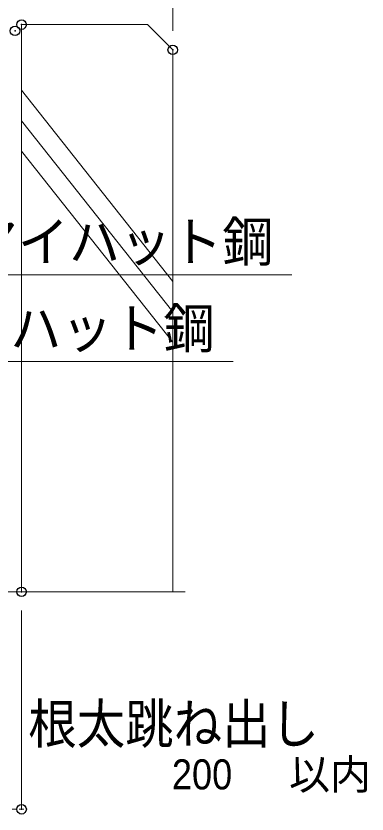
# Model space of a CAD drawing. Units: millimetres, scale not verified. Extents: x -8199 to 8201, y -2963 to 5056.
# Drawn here: x 6755 to 7127, y -1753 to -908 of the extents above; entities that cross this region are included whole.
import ezdxf
from ezdxf.enums import TextEntityAlignment as Align

# ---------------------------------------------------------------- set-up
doc = ezdxf.new("R2010")
doc.units = ezdxf.units.MM
doc.header["$LTSCALE"] = 20
doc.header["$PDMODE"] = 32
doc.header["$PDSIZE"] = 10
for name, color, linetype, lineweight in [('0-1_一般', 4, 'Continuous', 9), ('0-2_寸法', 7, 'Continuous', 9), ('0-3_0', 7, 'Continuous', 9)]:
    doc.layers.add(name, color=color, linetype=linetype, lineweight=lineweight)
doc.layers.add('0-4_Defpoints', color=7, linetype='Continuous')
doc.styles.add('Osaka', font='')
doc.styles.add('ＭＳ ゴシック', font='')
doc.styles.get('Osaka').set_extended_font_data('Osaka')
doc.styles.get('ＭＳ ゴシック').set_extended_font_data('MS Gothic')

# ---------------------------------------------------------------- blocks, each defined once
blk = doc.blocks.new('_DOT')
at = {"layer": '0-3_0'}
for p, q in [((-10, 0), (-20, 0)), ((-5, 0), (5, 0))]:
    blk.add_line(p, q, dxfattribs=at)

msp = doc.modelspace()

# ---------------------------------------------------------------- linework, layer by layer
at = {"layer": '0-1_一般', "color": 2}
for p, q in [((6567.78, -1182.04), (7047.56, -1182.04)), ((6505.6, -1274.02), (6985.38, -1274.02))]:
    msp.add_line(p, q, dxfattribs=at)
at = {"layer": '0-1_一般', "color": 7}
msp.add_line((5930.96, -1517.49), (6934.65, -1517.49), dxfattribs=at)
msp.add_lwpolyline([(6894.65, -917.49), (6921.32, -944.16), (6921.32, -1517.49), (6761.32, -1517.49), (6761.32, -917.49)], close=True, dxfattribs=at)
at = {"layer": '0-2_寸法'}
for p, q in [((6921.32, -924.16), (6921.32, -384.16)), ((6761.32, -986.91), (6921.32, -1189.12)), ((6761.32, -1004.16), (6761.32, -1517.49)), ((6761.32, -1019.14), (6921.32, -1221.36)), ((6761.32, -1051.37), (6921.32, -1253.59)), ((6761.32, -1537.49), (6761.32, -1747.7))]:
    msp.add_line(p, q, dxfattribs=at)
at = {"layer": '0-4_Defpoints'}
for p in [(6754.32, -924.11), (6761.32, -917.49), (6761.32, -917.49), (6921.32, -944.16), (6761.32, -1517.49), (6761.32, -1747.7)]:
    msp.add_point(p, dxfattribs=at)

# ---------------------------------------------------------------- block references
at = {"layer": '0-2_寸法', "xscale": 0.5007446, "yscale": 0.5007446}
msp.add_blockref('_DOT', (6761.32, -1747.7), dxfattribs=at)

# ---------------------------------------------------------------- texts
at = {"layer": '0-2_寸法', "color": 4, "style": 'ＭＳ ゴシック'}
for s, width, p in [('根太:アイハット鋼', 0.95, (6567.78, -1180.61)), ('大引:アイハット鋼', 0.95, (6505.6, -1272.28)), ('根太跳ね出し', 0.9, (6768.42, -1690.61))]:
    msp.add_text(s, height=41.79, dxfattribs=dict(at, width=width)).set_placement(p, align=Align.BOTTOM_LEFT)
at = {"layer": '0-2_寸法', "style": 'Osaka', "width": 0.9}
msp.add_text('200', height=31.82, dxfattribs=at).set_placement((6920.46, -1736.19), align=Align.BOTTOM_LEFT)
at = {"layer": '0-2_寸法', "style": 'Osaka'}
msp.add_text('以内', height=31.82, dxfattribs=at).set_placement((7044.56, -1736.19), align=Align.BOTTOM_LEFT)

doc.saveas('drawing.dxf')
